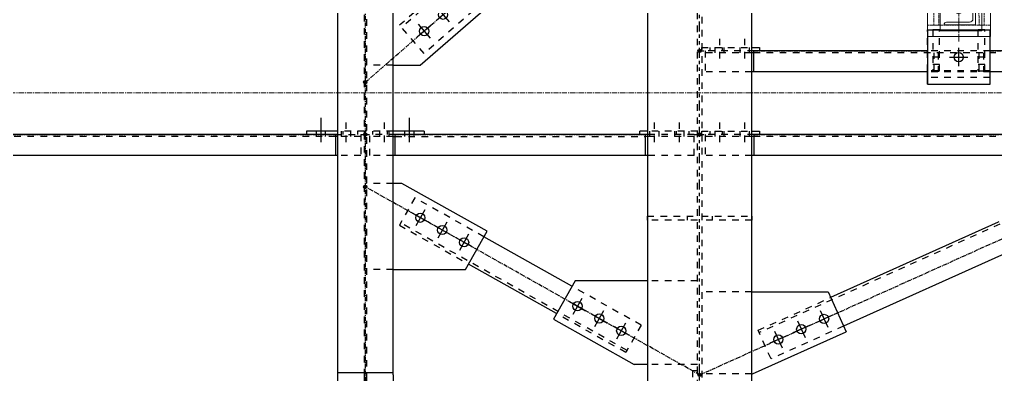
# Model space of a CAD drawing. Header units: inches. Extents: x 209270 to 234360, y -180214 to -150194.
# Drawn here: x 223884 to 226220, y -160038 to -159189 of the extents above; entities that cross this region are included whole.
import ezdxf

# ---------------------------------------------------------------- set-up
doc = ezdxf.new("R2010")
doc.units = ezdxf.units.IN
doc.header["$LTSCALE"] = 10
doc.header["$MEASUREMENT"] = 0
for name, pattern in [('CENTER', [2, 1.25, -0.25, 0.25, -0.25]), ('DXK_LINE_DOT2', [3.9198, 1.9599, -1.9599]), ('DXK_LINE_DOT5', [7.8785, 2.979, -0.9799, 0.9799, -0.9799, 0.9799, -0.9799]), ('HIDDEN', [0.375, 0.25, -0.125])]:
    doc.linetypes.add(name, pattern=pattern)
doc.layers.get('0').update_dxf_attribs({"color": 1})
for name, color, linetype in [('_BLUE_0', 5, 'Continuous'), ('_BLUE_1', 5, 'Continuous'), ('_BLUE_2', 5, 'Continuous'), ('_BLUE_4', 5, 'Continuous')]:
    doc.layers.add(name, color=color, linetype=linetype)
for name, color, linetype, lineweight in [('CEN', 1, 'CENTER', 9), ('DIM', 1, 'Continuous', 13), ('MAIN OBJECT', 1, 'Continuous', 18), ('STR25', 1, 'Continuous', 5), ('STRUC-25HD', 1, 'HIDDEN', 5)]:
    doc.layers.add(name, color=color, linetype=linetype, lineweight=lineweight)

# ---------------------------------------------------------------- blocks, each defined once
blk = doc.blocks.new('A$C34ae56dc')
at = {"layer": 'CEN'}
for p, q in [((0, 87.5), (0, -87.5)), ((77.7, 0.5), (-77.3, 0, 450449366.5))]:
    blk.add_line(p, q, dxfattribs=at)
at = {"layer": 'MAIN OBJECT', "ltscale": 0.2}
blk.add_circle((0, 0), 11, dxfattribs=at)
at = {"layer": 'STR25', "ltscale": 0.2}
blk.add_lwpolyline([(65.2, -74.5), (-64.8, -75), (-64.8, 75), (65.2, 75.5)], close=True, dxfattribs=at)
at = {"layer": 'STRUC-25HD'}
for points in [[(50.2, 75.5), (38.2, 75.5), (38.2, -74.5), (50.2, -74.5)], [(38.2, 48.5), (38.2, 60.5), (-54.8, 60), (-54.8, 48)], [(38.2, -47.5), (38.2, -59.5), (-54.8, -60), (-54.8, -48)]]:
    blk.add_lwpolyline(points, close=True, dxfattribs=at)
blk = doc.blocks.new('A$C1f4f58bd')
at = {"layer": 'CEN'}
blk.add_line((4170, 2327.5, -815479761.5), (4170, 2472.5, -815479761.5), dxfattribs=at)
blk.add_lwpolyline([(1100, 2200), (5000, 2200), (5000, -2700), (1100, -2700)], close=True, dxfattribs=at)
at = {"layer": 'MAIN OBJECT', "elevation": -815479761.5}
blk.add_lwpolyline([(4225.2, 2447.6), (4125.2, 2447.6), (4125.2, 2347.6), (4225.2, 2347.6)], close=True, dxfattribs=at)
blk.add_lwpolyline([(4135, 2362.5), (4210, 2362.5), (4210, 2437.5), (4209.5, 2437.5, 0.414214), (4204, 2432), (4204, 2377, -0.414214), (4195.5, 2368.5), (4140.5, 2368.5, 0.414214), (4135, 2363)], format="xyb", close=True, dxfattribs=at)
at = {"rotation": 270}
blk.add_blockref('A$C34ae56dc', (4170, 2400, -815479761.5), dxfattribs=at)
blk = doc.blocks.new('MECH_DRAWING')
at = {"layer": 'DIM'}
blk.add_blockref('A$C1f4f58bd', (221961.9, -161563.7, -450449365.8), dxfattribs=at)
blk = doc.blocks.new('GridLine-116860372-116903 - 114867')
at = {"layer": '_BLUE_2', "linetype": 'DXK_LINE_DOT5'}
blk.add_line((20200.6, 12454.5), (20200.6, 27661.7), dxfattribs=at)
blk = doc.blocks.new('Part-116860372-115044 - 114867')
at = {"layer": '_BLUE_4', "linetype": 'Continuous'}
for points in [[(17825.6, 19940.8, -1), (17825.6, 19950.8, -1)], [(19200.6, 19940.8, -1), (19200.6, 19950.8, -1)]]:
    blk.add_hatch(color=256, dxfattribs=at).paths.add_polyline_path(points)
at = {"layer": '_BLUE_1', "linetype": 'DXK_LINE_DOT2'}
for p, q in [((17840.9, 19945.8), (17840.9, 19883.3)), ((17944.3, 19945.8), (17840.9, 19945.8)), ((17938.1, 19939.6), (17840.9, 19939.6)), ((19111.1, 19939.6), (17944.3, 19939.6)), ((19111.1, 19945.8), (19187, 19945.8)), ((19187, 19939.6), (19117.3, 19939.6)), ((19187, 19945.8), (19187, 19883.3)), ((17938.1, 19883.3), (17840.9, 19883.3)), ((19187, 19883.3), (19117.3, 19883.3))]:
    blk.add_line(p, q, dxfattribs=at)
at = {"layer": '_BLUE_2', "linetype": 'Continuous'}
for p, q in [((17944.3, 19939.6), (17938.1, 19939.6)), ((19111.1, 19945.8), (17944.3, 19945.8)), ((17944.3, 19883.3), (17944.3, 19945.8)), ((19111.1, 19945.8), (19111.1, 19883.3)), ((19117.3, 19939.6), (19111.1, 19939.6)), ((19117.3, 19883.3), (17938.1, 19883.3))]:
    blk.add_line(p, q, dxfattribs=at)
at = {"layer": '_BLUE_4', "linetype": 'CENTER'}
for p, q in [((17825.6, 19945.8), (17840.9, 19945.8)), ((17944.3, 19945.8), (19111.1, 19945.8)), ((19187, 19945.8), (19200.6, 19945.8))]:
    blk.add_line(p, q, dxfattribs=at)
at = {"layer": '_BLUE_4', "linetype": 'Continuous'}
for centre in [(17825.6, 19945.8), (19200.6, 19945.8)]:
    blk.add_circle(centre, 5, dxfattribs=at)
blk = doc.blocks.new('Part-116860372-115046 - 114867')
at = {"layer": '_BLUE_4', "linetype": 'Continuous'}
for points in [[(20200.6, 19940.8, -1), (20200.6, 19950.8, -1)], [(21450.6, 19940.8, -1), (21450.6, 19950.8, -1)]]:
    blk.add_hatch(color=256, dxfattribs=at).paths.add_polyline_path(points)
at = {"layer": '_BLUE_1', "linetype": 'DXK_LINE_DOT2'}
for p, q in [((20363.1, 19945.8), (20216.8, 19945.8)), ((20216.8, 19945.8), (20216.8, 19883.3)), ((20356.8, 19939.6), (20216.8, 19939.6)), ((21361.1, 19939.6), (20363.1, 19939.6)), ((21361.1, 19945.8), (21437, 19945.8)), ((21437, 19939.6), (21367.3, 19939.6)), ((21437, 19945.8), (21437, 19920.8)), ((21361.1, 19920.8), (21361.1, 19883.3)), ((21437, 19920.8), (21367.3, 19920.8)), ((20356.8, 19883.3), (20216.8, 19883.3)), ((21361.1, 19883.3), (21361.1, 19883.3))]:
    blk.add_line(p, q, dxfattribs=at)
at = {"layer": '_BLUE_2', "linetype": 'Continuous'}
for p, q in [((20363.1, 19939.6), (20356.8, 19939.6)), ((21361.1, 19945.8), (20363.1, 19945.8)), ((20363.1, 19945.8), (20363.1, 19883.3)), ((21361.1, 19945.8), (21361.1, 19883.3)), ((21367.3, 19939.6), (21361.1, 19939.6)), ((21367.3, 19920.8), (21361.1, 19920.8)), ((21361.1, 19883.3), (20356.8, 19883.3))]:
    blk.add_line(p, q, dxfattribs=at)
at = {"layer": '_BLUE_4', "linetype": 'CENTER'}
for p, q in [((20200.6, 19945.8), (20216.8, 19945.8)), ((20363.1, 19945.8), (21361.1, 19945.8)), ((21437, 19945.8), (21450.6, 19945.8))]:
    blk.add_line(p, q, dxfattribs=at)
at = {"layer": '_BLUE_4', "linetype": 'Continuous'}
for centre in [(20200.6, 19945.8), (21450.6, 19945.8)]:
    blk.add_circle(centre, 5, dxfattribs=at)
blk = doc.blocks.new('Part-116860372-114976 - 114867')
at = {"layer": '_BLUE_4', "linetype": 'Continuous'}
for points in [[(19200.6, 21315.8, -1), (19200.6, 21325.8, -1)], [(19200.6, 19065.8, -1), (19200.6, 19075.8, -1)]]:
    blk.add_hatch(color=256, dxfattribs=at).paths.add_polyline_path(points)
at = {"layer": '_BLUE_1', "linetype": 'DXK_LINE_DOT2'}
for p, q in [((19197, 21307.3), (19197, 21204.8)), ((19204.1, 21307.3), (19197, 21307.3)), ((19204.1, 21307.3), (19204.1, 21237.6)), ((19204.1, 21231.3), (19204.1, 19233.3)), ((19197, 21204.8), (19197, 19233.3)), ((19117.3, 19227.1), (19117.3, 19087.1)), ((19197, 19227.1), (19197, 19087.1)), ((19204.1, 19227.1), (19204.1, 19087.1)), ((19283.8, 19227.1), (19283.8, 19087.1)), ((19283.8, 19087.1), (19117.3, 19087.1))]:
    blk.add_line(p, q, dxfattribs=at)
at = {"layer": '_BLUE_2', "linetype": 'Continuous'}
for p, q in [((19117.3, 21231.3), (19117.3, 19227.1)), ((19283.8, 21231.3), (19117.3, 21231.3)), ((19197, 21237.6), (19197, 21231.3)), ((19204.1, 21237.6), (19204.1, 21231.3)), ((19283.8, 19227.1), (19283.8, 21231.3)), ((19283.8, 19233.3), (19117.3, 19233.3)), ((19197, 19233.3), (19197, 19227.1)), ((19204.1, 19233.3), (19204.1, 19227.1))]:
    blk.add_line(p, q, dxfattribs=at)
at = {"layer": '_BLUE_4', "linetype": 'CENTER'}
blk.add_line((19200.6, 21320.8), (19200.6, 19070.8), dxfattribs=at)
at = {"layer": '_BLUE_4', "linetype": 'Continuous'}
for centre in [(19200.6, 21320.8), (19200.6, 19070.8)]:
    blk.add_circle(centre, 5, dxfattribs=at)
blk = doc.blocks.new('Bolt-116860372-115919 - 114867')
at = {"layer": '_BLUE_1', "linetype": 'DXK_LINE_DOT2'}
for p, q in [((20065.6, 19923.3), (20065.6, 19995.8)), ((20140.6, 19923.3), (20140.6, 19995.8)), ((20051.8, 19945.8), (20051.8, 19955.8)), ((20051.8, 19939.6), (20051.8, 19945.8)), ((20079.3, 19945.8), (20079.3, 19955.8)), ((20079.3, 19939.6), (20079.3, 19945.8)), ((20126.8, 19945.8), (20126.8, 19955.8)), ((20126.8, 19939.6), (20126.8, 19945.8)), ((20154.3, 19945.8), (20154.3, 19955.8)), ((20154.3, 19939.6), (20154.3, 19945.8))]:
    blk.add_line(p, q, dxfattribs=at)
blk = doc.blocks.new('Part-116860372-115045 - 114867')
at = {"layer": '_BLUE_4', "linetype": 'Continuous'}
for points in [[(19200.6, 19940.8, -1), (19200.6, 19950.8, -1)], [(20200.6, 19940.8, -1), (20200.6, 19950.8, -1)]]:
    blk.add_hatch(color=256, dxfattribs=at).paths.add_polyline_path(points)
at = {"layer": '_BLUE_1', "linetype": 'DXK_LINE_DOT2'}
for p, q in [((19214.1, 19883.3), (19214.1, 19945.8)), ((19290.1, 19945.8), (19214.1, 19945.8)), ((19283.8, 19939.6), (19214.1, 19939.6)), ((19290.1, 19939.6), (20038.1, 19939.6)), ((20184.3, 19945.8), (20038.1, 19945.8)), ((20184.3, 19939.6), (20044.3, 19939.6)), ((20184.3, 19883.3), (20184.3, 19945.8)), ((19283.8, 19883.3), (19214.1, 19883.3)), ((20184.3, 19883.3), (20044.3, 19883.3))]:
    blk.add_line(p, q, dxfattribs=at)
at = {"layer": '_BLUE_2', "linetype": 'Continuous'}
for p, q in [((19283.8, 19939.6), (19290.1, 19939.6)), ((20038.1, 19945.8), (19290.1, 19945.8)), ((19290.1, 19883.3), (19290.1, 19945.8)), ((20038.1, 19945.8), (20038.1, 19883.3)), ((20044.3, 19939.6), (20038.1, 19939.6)), ((20044.3, 19883.3), (19283.8, 19883.3))]:
    blk.add_line(p, q, dxfattribs=at)
at = {"layer": '_BLUE_4', "linetype": 'CENTER'}
for p, q in [((19200.6, 19945.8), (19214.1, 19945.8)), ((19290.1, 19945.8), (20038.1, 19945.8)), ((20184.3, 19945.8), (20200.6, 19945.8))]:
    blk.add_line(p, q, dxfattribs=at)
at = {"layer": '_BLUE_4', "linetype": 'Continuous'}
for centre in [(19200.6, 19945.8), (20200.6, 19945.8)]:
    blk.add_circle(centre, 5, dxfattribs=at)
blk = doc.blocks.new('Part-116860372-115048 - 114867')
at = {"layer": '_BLUE_4', "linetype": 'Continuous'}
for points in [[(20200.6, 20190.8, -1), (20200.6, 20200.8, -1)], [(21450.6, 20190.8, -1), (21450.6, 20200.8, -1)]]:
    blk.add_hatch(color=256, dxfattribs=at).paths.add_polyline_path(points)
at = {"layer": '_BLUE_1', "linetype": 'DXK_LINE_DOT2'}
for p, q in [((20216.8, 20195.8), (20216.8, 20133.3)), ((20363.1, 20195.8), (20216.8, 20195.8)), ((20356.8, 20189.6), (20216.8, 20189.6)), ((21361.1, 20189.6), (20363.1, 20189.6)), ((21069.3, 20195.8), (20881.8, 20195.8)), ((21361.1, 20195.8), (21437, 20195.8)), ((21437, 20189.6), (21367.3, 20189.6)), ((21437, 20195.8), (21437, 20133.3)), ((20356.8, 20133.3), (20216.8, 20133.3)), ((21069.3, 20133.3), (20881.8, 20133.3)), ((21437, 20133.3), (21361.1, 20133.3))]:
    blk.add_line(p, q, dxfattribs=at)
at = {"layer": '_BLUE_2', "linetype": 'Continuous'}
for p, q in [((20363.1, 20189.6), (20356.8, 20189.6)), ((20881.8, 20195.8), (20363.1, 20195.8)), ((20363.1, 20133.3), (20363.1, 20195.8)), ((21361.1, 20195.8), (21069.3, 20195.8)), ((21361.1, 20195.8), (21361.1, 20133.3)), ((21367.3, 20189.6), (21361.1, 20189.6)), ((20881.8, 20133.3), (20356.8, 20133.3)), ((21367.3, 20133.3), (21069.3, 20133.3))]:
    blk.add_line(p, q, dxfattribs=at)
at = {"layer": '_BLUE_4', "linetype": 'CENTER'}
for p, q in [((20200.6, 20195.8), (20216.8, 20195.8)), ((20363.1, 20195.8), (20881.8, 20195.8)), ((21069.3, 20195.8), (21361.1, 20195.8)), ((21437, 20195.8), (21450.6, 20195.8))]:
    blk.add_line(p, q, dxfattribs=at)
at = {"layer": '_BLUE_4', "linetype": 'Continuous'}
for centre in [(20200.6, 20195.8), (21450.6, 20195.8)]:
    blk.add_circle(centre, 5, dxfattribs=at)
blk = doc.blocks.new('Part-116860372-115917 - 114867')
at = {"layer": '_BLUE_1', "linetype": 'DXK_LINE_DOT2'}
for p, q in [((20194.3, 19955.8), (20044.3, 19955.8)), ((20131.8, 19945.8), (20131.8, 19955.8)), ((20169.3, 19945.8), (20169.3, 19955.8))]:
    blk.add_line(p, q, dxfattribs=at)
at = {"layer": '_BLUE_2', "linetype": 'Continuous'}
for p, q in [((20044.3, 19955.8), (20021.8, 19955.8)), ((20021.8, 19945.8), (20021.8, 19955.8)), ((20044.3, 19945.8), (20038.1, 19945.8))]:
    blk.add_line(p, q, dxfattribs=at)
blk = doc.blocks.new('Part-116860372-115081 - 114867')
at = {"layer": '_BLUE_4', "linetype": 'Continuous'}
for points in [[(21450.6, 19784.6, -1), (21450.6, 19794.6, -1)], [(20200.6, 19222.1, -1), (20200.6, 19232.1, -1)]]:
    blk.add_hatch(color=256, dxfattribs=at).paths.add_polyline_path(points)
at = {"layer": '_BLUE_1', "linetype": 'DXK_LINE_DOT2'}
for p, q in [((21313.2, 19774.4), (20378.7, 19353.8)), ((21310.1, 19781.2), (21093.5, 19683.7)), ((21310.1, 19781.2), (21348.6, 19695.7)), ((21348.6, 19695.7), (21132, 19598.3)), ((20375.6, 19360.7), (20592.2, 19458.1)), ((20414, 19275.2), (20375.6, 19360.7)), ((20630.6, 19372.6), (20414, 19275.2))]:
    blk.add_line(p, q, dxfattribs=at)
at = {"layer": '_BLUE_2', "linetype": 'Continuous'}
for p, q in [((21093.5, 19683.7), (20592.2, 19458.1)), ((21132, 19598.3), (20630.6, 19372.6))]:
    blk.add_line(p, q, dxfattribs=at)
at = {"layer": '_BLUE_4', "linetype": 'CENTER'}
blk.add_line((20200.6, 19227.1), (21450.6, 19789.6), dxfattribs=at)
at = {"layer": '_BLUE_4', "linetype": 'Continuous'}
for centre in [(21450.6, 19789.6), (20200.6, 19227.1)]:
    blk.add_circle(centre, 5, dxfattribs=at)
blk = doc.blocks.new('Part-116860372-115082 - 114867')
at = {"layer": '_BLUE_4', "linetype": 'Continuous'}
for points in [[(19200.6, 19784.6, -1), (19200.6, 19794.6, -1)], [(20200.6, 19222.1, -1), (20200.6, 19232.1, -1)]]:
    blk.add_hatch(color=256, dxfattribs=at).paths.add_polyline_path(points)
at = {"layer": '_BLUE_1', "linetype": 'DXK_LINE_DOT2'}
for p, q in [((19348.5, 19756.6), (19302.6, 19674.8)), ((19555.5, 19640.1), (19348.5, 19756.6)), ((19302.6, 19674.8), (19509.6, 19558.4)), ((19983.3, 19300.5), (19306.3, 19681.4)), ((20025.6, 19375.7), (19818.6, 19492.2)), ((19979.6, 19294), (19772.6, 19410.4)), ((20025.6, 19375.7), (19979.6, 19294))]:
    blk.add_line(p, q, dxfattribs=at)
at = {"layer": '_BLUE_2', "linetype": 'Continuous'}
for p, q in [((19818.6, 19492.2), (19555.5, 19640.1)), ((19772.6, 19410.4), (19509.6, 19558.4))]:
    blk.add_line(p, q, dxfattribs=at)
at = {"layer": '_BLUE_4', "linetype": 'CENTER'}
blk.add_line((20200.6, 19227.1), (19200.6, 19789.6), dxfattribs=at)
at = {"layer": '_BLUE_4', "linetype": 'Continuous'}
for centre in [(19200.6, 19789.6), (20200.6, 19227.1)]:
    blk.add_circle(centre, 5, dxfattribs=at)
blk = doc.blocks.new('Part-116860372-115768 - 114867')
at = {"layer": '_BLUE_1', "linetype": 'DXK_LINE_DOT2'}
for p, q in [((19197, 19955.8), (19117.3, 19955.8)), ((19134.5, 19945.8), (19134.5, 19955.8)), ((19178.3, 19945.8), (19178.3, 19955.8)), ((19197, 19955.8), (19197, 19945.8))]:
    blk.add_line(p, q, dxfattribs=at)
at = {"layer": '_BLUE_2', "linetype": 'Continuous'}
for p, q in [((19117.3, 19955.8), (19024.5, 19955.8)), ((19024.5, 19955.8), (19024.5, 19945.8)), ((19117.3, 19945.8), (19111.1, 19945.8))]:
    blk.add_line(p, q, dxfattribs=at)
blk = doc.blocks.new('Bolt-116860372-115770 - 114867')
at = {"layer": '_BLUE_1', "linetype": 'DXK_LINE_DOT2'}
for p, q in [((19257.9, 19923.3), (19257.9, 19995.8)), ((19244.1, 19945.8), (19244.1, 19955.8)), ((19244.1, 19939.6), (19244.1, 19945.8)), ((19271.6, 19945.8), (19271.6, 19955.8)), ((19271.6, 19939.6), (19271.6, 19945.8))]:
    blk.add_line(p, q, dxfattribs=at)
at = {"layer": '_BLUE_2', "linetype": 'Continuous'}
for p, q in [((19332.9, 19923.3), (19332.9, 19995.8)), ((19319.1, 19945.8), (19319.1, 19955.8)), ((19319.1, 19939.6), (19319.1, 19945.8)), ((19346.6, 19945.8), (19346.6, 19955.8)), ((19346.6, 19939.6), (19346.6, 19945.8))]:
    blk.add_line(p, q, dxfattribs=at)
blk = doc.blocks.new('Part-116860372-115108 - 114867')
at = {"layer": '_BLUE_4', "linetype": 'Continuous'}
for points in [[(20200.6, 20964.1, -1), (20200.6, 20974.1, -1)], [(19200.6, 20097.1, -1), (19200.6, 20107.1, -1)]]:
    blk.add_hatch(color=256, dxfattribs=at).paths.add_polyline_path(points)
at = {"layer": '_BLUE_1', "linetype": 'DXK_LINE_DOT2'}
for p, q in [((19958.4, 20828.7), (19309.1, 20265.7)), ((19951.9, 20836.2), (19715.8, 20631.5)), ((19951.9, 20836.2), (20025.6, 20751.2)), ((20025.6, 20751.2), (19789.5, 20546.5)), ((19302.6, 20273.2), (19538.7, 20478)), ((19612.4, 20393), (19376.3, 20188.3)), ((19376.3, 20188.3), (19302.6, 20273.2))]:
    blk.add_line(p, q, dxfattribs=at)
at = {"layer": '_BLUE_2', "linetype": 'Continuous'}
for p, q in [((19715.8, 20631.5), (19538.7, 20478)), ((19789.5, 20546.5), (19612.4, 20393))]:
    blk.add_line(p, q, dxfattribs=at)
at = {"layer": '_BLUE_4', "linetype": 'CENTER'}
blk.add_line((19200.6, 20102.1), (20200.6, 20969.1), dxfattribs=at)
at = {"layer": '_BLUE_4', "linetype": 'Continuous'}
for centre in [(20200.6, 20969.1), (19200.6, 20102.1)]:
    blk.add_circle(centre, 5, dxfattribs=at)
blk = doc.blocks.new('Part-116860372-115921 - 114867')
at = {"layer": '_BLUE_1', "linetype": 'DXK_LINE_DOT2'}
for p, q in [((20206.8, 20195.8), (20206.8, 20205.8)), ((20206.8, 20205.8), (20356.8, 20205.8)), ((20231.8, 20195.8), (20231.8, 20205.8)), ((20269.3, 20195.8), (20269.3, 20205.8))]:
    blk.add_line(p, q, dxfattribs=at)
at = {"layer": '_BLUE_2', "linetype": 'Continuous'}
for p, q in [((20356.8, 20205.8), (20379.3, 20205.8)), ((20379.3, 20205.8), (20379.3, 20195.8)), ((20363.1, 20195.8), (20356.8, 20195.8))]:
    blk.add_line(p, q, dxfattribs=at)
blk = doc.blocks.new('Part-116860372-116283 - 114867')
at = {"layer": '_BLUE_1', "linetype": 'DXK_LINE_DOT2'}
for p, q in [((20194.3, 19239.6), (20179.3, 19239.6)), ((20179.3, 19239.6), (20179.3, 19092.1)), ((20031.8, 19092.1), (20031.8, 19077.1)), ((20038.1, 19092.1), (20031.8, 19092.1)), ((20179.3, 19092.1), (20044.3, 19092.1)), ((20184.3, 19077.1), (20194.3, 19077.1))]:
    blk.add_line(p, q, dxfattribs=at)
at = {"layer": '_BLUE_2', "linetype": 'Continuous'}
blk.add_line((20044.3, 19092.1), (20038.1, 19092.1), dxfattribs=at)
blk = doc.blocks.new('Part-116860372-115115 - 114867')
at = {"layer": '_BLUE_2', "linetype": 'Continuous'}
for p, q in [((20044.3, 20964.1), (20044.3, 12960.8)), ((20356.8, 12960.8), (20356.8, 20964.1))]:
    blk.add_line(p, q, dxfattribs=at)
blk = doc.blocks.new('Part-116860372-115117 - 114867')
at = {"layer": '_BLUE_1', "linetype": 'DXK_LINE_DOT2'}
for p, q in [((20194.3, 12960.8), (20194.3, 20964.1)), ((20206.8, 20964.1), (20206.8, 12960.8))]:
    blk.add_line(p, q, dxfattribs=at)
blk = doc.blocks.new('Bolt-116860372-115920 - 114867')
at = {"layer": '_BLUE_1', "linetype": 'DXK_LINE_DOT2'}
for p, q in [((20260.6, 19923.3), (20260.6, 19995.8)), ((20335.6, 19923.3), (20335.6, 19995.8)), ((20246.8, 19945.8), (20246.8, 19955.8)), ((20246.8, 19939.6), (20246.8, 19945.8)), ((20274.3, 19945.8), (20274.3, 19955.8)), ((20274.3, 19939.6), (20274.3, 19945.8)), ((20321.8, 19945.8), (20321.8, 19955.8)), ((20321.8, 19939.6), (20321.8, 19945.8)), ((20349.3, 19945.8), (20349.3, 19955.8)), ((20349.3, 19939.6), (20349.3, 19945.8))]:
    blk.add_line(p, q, dxfattribs=at)
blk = doc.blocks.new('Part-116860372-116719 - 114867')
at = {"layer": '_BLUE_1', "linetype": 'DXK_LINE_DOT2'}
for p, q in [((21033.1, 20258.3), (21033.1, 20135.8)), ((21053.1, 20258.3), (21033.1, 20258.3)), ((21053.1, 20135.8), (21053.1, 20258.3)), ((21053.1, 20154.6), (21033.1, 20154.6)), ((21033.1, 20135.8), (21053.1, 20135.8))]:
    blk.add_line(p, q, dxfattribs=at)
blk = doc.blocks.new('Part-116860372-150349 - 114867')
at = {"layer": '_BLUE_1', "linetype": 'DXK_LINE_DOT2'}
for p, q in [((20901.8, 20133.3), (20901.8, 20189.6)), ((20914.3, 20177.2), (20901.8, 20177.2)), ((20914.3, 20189.6), (20914.3, 20133.3))]:
    blk.add_line(p, q, dxfattribs=at)
blk = doc.blocks.new('Part-116860372-115918 - 114867')
at = {"layer": '_BLUE_1', "linetype": 'DXK_LINE_DOT2'}
for p, q in [((20206.8, 19945.8), (20206.8, 19955.8)), ((20206.8, 19955.8), (20356.8, 19955.8)), ((20231.8, 19945.8), (20231.8, 19955.8)), ((20269.3, 19945.8), (20269.3, 19955.8))]:
    blk.add_line(p, q, dxfattribs=at)
at = {"layer": '_BLUE_2', "linetype": 'Continuous'}
for p, q in [((20356.8, 19955.8), (20379.3, 19955.8)), ((20363.1, 19945.8), (20356.8, 19945.8)), ((20379.3, 19955.8), (20379.3, 19945.8))]:
    blk.add_line(p, q, dxfattribs=at)
blk = doc.blocks.new('Part-116860372-115767 - 114867')
at = {"layer": '_BLUE_1', "linetype": 'DXK_LINE_DOT2'}
for p, q in [((19283.8, 19955.8), (19204.1, 19955.8)), ((19222.9, 19945.8), (19222.9, 19955.8)), ((19266.6, 19945.8), (19266.6, 19955.8))]:
    blk.add_line(p, q, dxfattribs=at)
at = {"layer": '_BLUE_2', "linetype": 'Continuous'}
for p, q in [((19376.6, 19955.8), (19283.8, 19955.8)), ((19290.1, 19945.8), (19283.8, 19945.8)), ((19376.6, 19955.8), (19376.6, 19945.8))]:
    blk.add_line(p, q, dxfattribs=at)
blk = doc.blocks.new('Part-116860372-116252 - 114867')
at = {"layer": '_BLUE_1', "linetype": 'DXK_LINE_DOT2'}
for p, q in [((19283.8, 19799.6), (19204.1, 19799.6)), ((19283.8, 19542.1), (19204.1, 19542.1))]:
    blk.add_line(p, q, dxfattribs=at)
at = {"layer": '_BLUE_2', "linetype": 'Continuous'}
for p, q in [((19310.2, 19799.6), (19283.8, 19799.6)), ((19564.7, 19656.5), (19310.2, 19799.6)), ((19500.4, 19542.1), (19564.7, 19656.5)), ((19283.8, 19542.1), (19500.4, 19542.1))]:
    blk.add_line(p, q, dxfattribs=at)
blk = doc.blocks.new('Bolt-116860372-115922 - 114867')
at = {"layer": '_BLUE_1', "linetype": 'DXK_LINE_DOT2'}
for p, q in [((20260.6, 20173.3), (20260.6, 20245.8)), ((20335.6, 20173.3), (20335.6, 20245.8)), ((20246.8, 20195.8), (20246.8, 20205.8)), ((20274.3, 20195.8), (20274.3, 20205.8)), ((20321.8, 20195.8), (20321.8, 20205.8)), ((20349.3, 20195.8), (20349.3, 20205.8)), ((20246.8, 20189.6), (20246.8, 20195.8)), ((20274.3, 20189.6), (20274.3, 20195.8)), ((20321.8, 20189.6), (20321.8, 20195.8)), ((20349.3, 20189.6), (20349.3, 20195.8))]:
    blk.add_line(p, q, dxfattribs=at)
blk = doc.blocks.new('Bolt-116860372-115771 - 114867')
at = {"layer": '_BLUE_1', "linetype": 'DXK_LINE_DOT2'}
for p, q in [((19143.3, 19923.3), (19143.3, 19995.8)), ((19129.5, 19945.8), (19129.5, 19955.8)), ((19129.5, 19939.6), (19129.5, 19945.8)), ((19157, 19945.8), (19157, 19955.8)), ((19157, 19939.6), (19157, 19945.8))]:
    blk.add_line(p, q, dxfattribs=at)
at = {"layer": '_BLUE_2', "linetype": 'Continuous'}
for p, q in [((19068.3, 19923.3), (19068.3, 19995.8)), ((19054.5, 19945.8), (19054.5, 19955.8)), ((19054.5, 19939.6), (19054.5, 19945.8)), ((19082, 19945.8), (19082, 19955.8)), ((19082, 19939.6), (19082, 19945.8))]:
    blk.add_line(p, q, dxfattribs=at)
blk = doc.blocks.new('Part-116860372-116716 - 114867')
at = {"layer": '_BLUE_2', "linetype": 'Continuous'}
for p, q in [((20881.8, 20258.3), (21069.3, 20258.3)), ((20881.8, 20258.3), (20881.8, 20095.8)), ((21069.3, 20095.8), (21069.3, 20258.3)), ((20881.8, 20095.8), (21069.3, 20095.8))]:
    blk.add_line(p, q, dxfattribs=at)
blk = doc.blocks.new('Part-116860372-116364 - 114867')
at = {"layer": '_BLUE_1', "linetype": 'DXK_LINE_DOT2'}
for p, q in [((20206.8, 19702.1), (20356.8, 19702.1)), ((20356.8, 19689.6), (20206.8, 19689.6)), ((20238.1, 19702.1), (20238.1, 19689.6)), ((20356.8, 19702.1), (20356.8, 19689.6))]:
    blk.add_line(p, q, dxfattribs=at)
blk = doc.blocks.new('Bolt-116860372-116265 - 114867')
at = {"layer": '_BLUE_2', "linetype": 'Continuous'}
for p, q in [((20561.5, 19419.7), (20584.1, 19369.5)), ((20493.1, 19388.9), (20515.7, 19338.7)), ((20597.9, 19405.9), (20547.7, 19383.3)), ((20424.7, 19358.1), (20447.3, 19307.9)), ((20529.5, 19375.1), (20479.3, 19352.5)), ((20461.1, 19344.3), (20410.9, 19321.7))]:
    blk.add_line(p, q, dxfattribs=at)
for centre in [(20572.8, 19394.6), (20504.4, 19363.8), (20436, 19333)]:
    blk.add_circle(centre, 13.7, dxfattribs=at)
blk = doc.blocks.new('Bolt-116860372-116253 - 114867')
at = {"layer": '_BLUE_2', "linetype": 'Continuous'}
for p, q in [((19389.2, 19683.5), (19341.3, 19710.5)), ((19378.7, 19720.9), (19351.7, 19673)), ((19444.1, 19684.2), (19417.1, 19636.2)), ((19454.6, 19646.7), (19406.6, 19673.7)), ((19509.4, 19647.4), (19482.5, 19599.5)), ((19519.9, 19610), (19472, 19636.9))]:
    blk.add_line(p, q, dxfattribs=at)
for centre in [(19365.2, 19697), (19430.6, 19660.2), (19496, 19623.4)]:
    blk.add_circle(centre, 13.8, dxfattribs=at)
blk = doc.blocks.new('Part-116860372-116249 - 114867')
at = {"layer": '_BLUE_1', "linetype": 'DXK_LINE_DOT2'}
for p, q in [((19283.8, 20492.1), (19204.1, 20492.1)), ((19283.8, 20153.1), (19204.1, 20153.1))]:
    blk.add_line(p, q, dxfattribs=at)
at = {"layer": '_BLUE_2', "linetype": 'Continuous'}
for p, q in [((19283.8, 20492.1), (19526.4, 20492.1)), ((19526.4, 20492.1), (19624.7, 20378.8)), ((19364.3, 20153.1), (19624.7, 20378.8)), ((19283.8, 20153.1), (19364.3, 20153.1))]:
    blk.add_line(p, q, dxfattribs=at)
blk = doc.blocks.new('Bolt-116860372-116250 - 114867')
at = {"layer": '_BLUE_2', "linetype": 'Continuous'}
for p, q in [((19567.3, 20420.1), (19525.8, 20384.1)), ((19528.6, 20422.9), (19564.6, 20381.3)), ((19510.7, 20371), (19469.1, 20334.9)), ((19471.9, 20373.7), (19507.9, 20332.2)), ((19454, 20321.8), (19412.5, 20285.8)), ((19415.2, 20324.6), (19451.3, 20283)), ((19397.4, 20272.7), (19355.8, 20236.7)), ((19358.6, 20275.5), (19394.6, 20233.9))]:
    blk.add_line(p, q, dxfattribs=at)
for centre in [(19546.6, 20402.1), (19489.9, 20353), (19433.2, 20303.8), (19376.6, 20254.7)]:
    blk.add_circle(centre, 13.7, dxfattribs=at)
blk = doc.blocks.new('Part-116860372-116255 - 114867')
at = {"layer": '_BLUE_1', "linetype": 'DXK_LINE_DOT2'}
for p, q in [((20194.3, 19508.5), (20044.3, 19508.5)), ((20194.3, 19258.3), (20044.3, 19258.3))]:
    blk.add_line(p, q, dxfattribs=at)
at = {"layer": '_BLUE_2', "linetype": 'Continuous'}
for p, q in [((19827.8, 19508.5), (19763.4, 19394.1)), ((20044.3, 19508.5), (19827.8, 19508.5)), ((19763.4, 19394.1), (20004.7, 19258.3)), ((20044.3, 19258.3), (20004.7, 19258.3))]:
    blk.add_line(p, q, dxfattribs=at)
blk = doc.blocks.new('Bolt-116860372-116256 - 114867')
at = {"layer": '_BLUE_2', "linetype": 'Continuous'}
for p, q in [((19811.3, 19446.1), (19859.2, 19419.1)), ((19821.8, 19408.6), (19848.7, 19456.5)), ((19887.1, 19371.8), (19914.1, 19419.8)), ((19876.7, 19409.3), (19924.6, 19382.3)), ((19952.5, 19335.1), (19979.5, 19383)), ((19942, 19372.5), (19990, 19345.6))]:
    blk.add_line(p, q, dxfattribs=at)
for centre in [(19835.3, 19432.6), (19900.6, 19395.8), (19966, 19359)]:
    blk.add_circle(centre, 13.7, dxfattribs=at)
blk = doc.blocks.new('Part-116860372-116264 - 114867')
at = {"layer": '_BLUE_1', "linetype": 'DXK_LINE_DOT2'}
for p, q in [((20356.8, 19475.2), (20206.8, 19475.2)), ((20356.8, 19229.9), (20206.8, 19229.9))]:
    blk.add_line(p, q, dxfattribs=at)
at = {"layer": '_BLUE_2', "linetype": 'Continuous'}
for p, q in [((20356.8, 19475.2), (20584.5, 19475.2)), ((20584.5, 19475.2), (20638.3, 19355.5)), ((20359.1, 19229.9), (20638.3, 19355.5)), ((20356.8, 19229.9), (20359.1, 19229.9))]:
    blk.add_line(p, q, dxfattribs=at)
blk = doc.blocks.new('Part-116860372-116365 - 114867')
at = {"layer": '_BLUE_1', "linetype": 'DXK_LINE_DOT2'}
for p, q in [((20044.3, 19689.6), (20044.3, 19702.1)), ((20044.3, 19702.1), (20194.3, 19702.1)), ((20194.3, 19689.6), (20044.3, 19689.6)), ((20163.1, 19702.1), (20163.1, 19689.6))]:
    blk.add_line(p, q, dxfattribs=at)
blk = doc.blocks.new('Part-116860372-116715 - 114867')
at = {"layer": '_BLUE_1', "linetype": 'DXK_LINE_DOT2'}
for p, q in [((20881.8, 20115.8), (20881.8, 20135.8)), ((21069.3, 20135.8), (20881.8, 20135.8)), ((21069.3, 20115.8), (20881.8, 20115.8)), ((21069.3, 20115.8), (21069.3, 20135.8))]:
    blk.add_line(p, q, dxfattribs=at)
blk = doc.blocks.new('Part-116860372-116717 - 114867')
at = {"layer": '_BLUE_1', "linetype": 'DXK_LINE_DOT2'}
for p, q in [((20881.8, 20135.8), (20881.8, 20258.3)), ((20881.8, 20258.3), (21069.3, 20258.3)), ((21069.3, 20135.8), (21069.3, 20258.3)), ((20881.8, 20095.8), (20881.8, 20115.8)), ((21069.3, 20095.8), (21069.3, 20115.8)), ((20881.8, 20095.8), (21069.3, 20095.8))]:
    blk.add_line(p, q, dxfattribs=at)
blk = doc.blocks.new('Part-116860372-116718 - 114867')
at = {"layer": '_BLUE_1', "linetype": 'DXK_LINE_DOT2'}
for p, q in [((20898.1, 20258.3), (20898.1, 20135.8)), ((20918.1, 20258.3), (20898.1, 20258.3)), ((20918.1, 20135.8), (20918.1, 20258.3)), ((20918.1, 20154.6), (20898.1, 20154.6)), ((20898.1, 20135.8), (20918.1, 20135.8))]:
    blk.add_line(p, q, dxfattribs=at)
blk = doc.blocks.new('Bolt-116860372-116720 - 114867')
at = {"layer": '_BLUE_2', "linetype": 'Continuous'}
for p, q in [((20975.6, 20149.6), (20975.6, 20204.6)), ((20948.1, 20177.1), (21003.1, 20177.1))]:
    blk.add_line(p, q, dxfattribs=at)
blk.add_circle((20975.6, 20177.1), 13.7, dxfattribs=at)
blk = doc.blocks.new('Part-116860372-150351 - 114867')
at = {"layer": '_BLUE_1', "linetype": 'DXK_LINE_DOT2'}
for p, q in [((21036.8, 20133.3), (21036.8, 20189.6)), ((21049.3, 20177.2), (21036.8, 20177.2)), ((21049.3, 20189.6), (21049.3, 20133.3))]:
    blk.add_line(p, q, dxfattribs=at)
blk = doc.blocks.new('Part-116860372-157427 - 114867')
at = {"layer": '_BLUE_1', "linetype": 'DXK_LINE_DOT2'}
for p, q in [((20044.3, 20439.6), (20044.3, 19702.1)), ((20356.8, 19702.1), (20356.8, 20439.6)), ((20044.3, 19689.6), (20044.3, 18202.1)), ((20356.8, 18202.1), (20356.8, 19689.6))]:
    blk.add_line(p, q, dxfattribs=at)
blk = doc.blocks.new('STR_DRAWING')
at = {"layer": '_BLUE_0', "xscale": 0.8, "yscale": 0.8, "zscale": 0.8}
for name in ['GridLine-116860372-116903 - 114867', 'Part-116860372-114976 - 114867', 'Part-116860372-115108 - 114867', 'Part-116860372-115115 - 114867', 'Part-116860372-157427 - 114867', 'Part-116860372-115117 - 114867', 'Part-116860372-116249 - 114867', 'Bolt-116860372-116250 - 114867', 'Bolt-116860372-115922 - 114867', 'Part-116860372-116716 - 114867', 'Part-116860372-116717 - 114867', 'Part-116860372-116718 - 114867', 'Part-116860372-116719 - 114867', 'Part-116860372-115048 - 114867', 'Part-116860372-115921 - 114867', 'Part-116860372-150349 - 114867', 'Bolt-116860372-116720 - 114867', 'Part-116860372-150351 - 114867', 'Part-116860372-116715 - 114867', 'Bolt-116860372-115771 - 114867', 'Bolt-116860372-115770 - 114867', 'Bolt-116860372-115919 - 114867', 'Bolt-116860372-115920 - 114867', 'Part-116860372-115044 - 114867', 'Part-116860372-115768 - 114867', 'Part-116860372-115045 - 114867', 'Part-116860372-115767 - 114867', 'Part-116860372-115917 - 114867', 'Part-116860372-115046 - 114867', 'Part-116860372-115918 - 114867', 'Part-116860372-115082 - 114867', 'Part-116860372-116252 - 114867', 'Part-116860372-115081 - 114867', 'Bolt-116860372-116253 - 114867', 'Part-116860372-116365 - 114867', 'Part-116860372-116364 - 114867', 'Part-116860372-116255 - 114867', 'Bolt-116860372-116256 - 114867', 'Part-116860372-116264 - 114867', 'Bolt-116860372-116265 - 114867', 'Part-116860372-116283 - 114867']:
    blk.add_blockref(name, (971.5, 4264.2), dxfattribs=at)

msp = doc.modelspace()

# ---------------------------------------------------------------- block references
msp.add_blockref('MECH_DRAWING', (0, 0))
at = {"xscale": 0.9999999999078191, "yscale": 1.0000000000951985}
msp.add_blockref('STR_DRAWING', (208379.9, -179684.5), dxfattribs=at)

doc.saveas('drawing.dxf')
